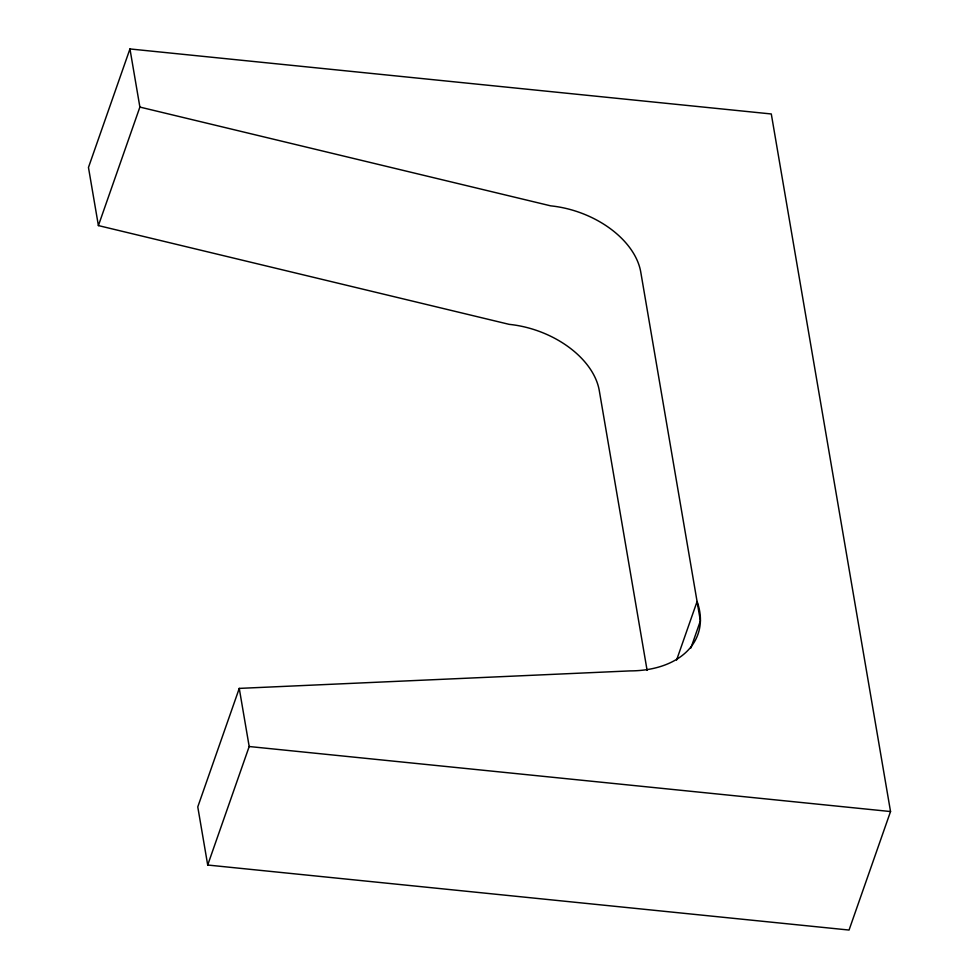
<?xml version="1.0" encoding="UTF-8"?>
<svg xmlns="http://www.w3.org/2000/svg" width="979" height="979" viewBox="0 0 979 979"><rect width="100%" height="100%" fill="white"/><g stroke="black" fill="none" stroke-linecap="round" stroke-linejoin="round"><path stroke-width="1.47" d="M676.587 660.054L697.085 601.522A98.292 64.712 19.3 0 1 630.158 670.896L239.255 688.396L197.77 806.904L207.707 865.032L849.05 930.05L890.535 811.542L771.293 113.968L129.95 48.95L88.465 167.458L98.402 225.586L509.178 324.355A83.399 54.91 19.3 0 1 599.283 390.609L647.107 670.382M98.402 225.586L139.887 107.078L129.95 48.95M207.707 865.032L249.192 746.524L239.255 688.396M690.893 648.025L700.389 620.894L640.768 272.113A83.399 54.91 19.3 0 0 550.663 205.847L139.887 107.078M249.192 746.524L890.535 811.542"/></g></svg>
